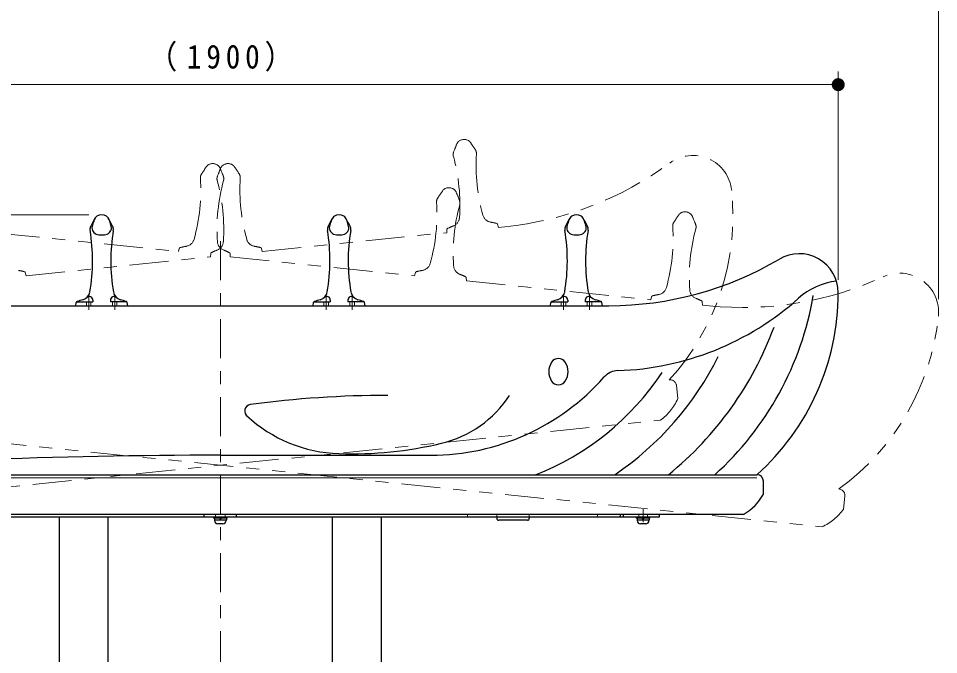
# Model space of a CAD drawing. Units: millimetres on the paper, scale 1:20. Extents: x -385 to 0, y 0 to 267.
# Drawn here: x -316.5 to -245.8, y 127.4 to 176.3 of the extents above; entities that cross this region are included whole.
import ezdxf

# ---------------------------------------------------------------- set-up
doc = ezdxf.new("R2010")
doc.units = ezdxf.units.MM
for name, pattern in [('USER1', [4.5, 2.5, -2]), ('USER2', [6, 3, -1, 1, -1]), ('USER3', [8, 3, -1, 1, -1, 1, -1])]:
    doc.linetypes.add(name, pattern=pattern)
doc.layers.add('LY_1', color=7, linetype='Continuous', lineweight=13)
doc.styles.add('ＭＳ ゴシック', font='')
doc.styles.get('ＭＳ ゴシック').set_extended_font_data('MS Gothic')

# ---------------------------------------------------------------- blocks, each defined once
blk = doc.blocks.new('filled_dot')
at = {"color": 0, "linetype": 'Continuous', "lineweight": -2, "const_width": 1.25}
blk.add_lwpolyline([(-0.625, 0, 1), (0.625, 0, 1)], format="xyb", close=True, dxfattribs=at)

msp = doc.modelspace()

# ---------------------------------------------------------------- linework, layer by layer
at = {"layer": 'LY_1'}
for p, q in [((-245.774, 154.695), (-245.774, 182.193)), ((-253.49, 156.193), (-253.49, 172.193)), ((-348.49, 171.193), (-253.49, 171.193)), ((-311.115, 161.193), (-375.774, 161.193)), ((-342.24, 140.943), (-259.74, 140.943))]:
    msp.add_line(p, q, dxfattribs=at)
at = {"layer": 'LY_1', "linetype": 'USER3'}
for p, q in [((-283.591, 159.808), (-283.576, 160.054)), ((-279.612, 160.215), (-279.677, 160.452)), ((-279.612, 160.215), (-279.115, 160.266)), ((-317.891, 159.757), (-304.212, 158.359)), ((-297.767, 158.359), (-283.591, 159.808)), ((-304.212, 158.359), (-304.148, 158.596)), ((-297.767, 158.359), (-297.832, 158.596)), ((-315.923, 156.502), (-301.747, 157.952)), ((-301.747, 157.952), (-301.731, 158.197)), ((-300.233, 157.952), (-300.249, 158.197)), ((-300.233, 157.952), (-286.057, 156.502)), ((-315.923, 156.502), (-315.988, 156.739)), ((-286.057, 156.502), (-285.992, 156.739)), ((-282.078, 156.095), (-282.093, 156.341)), ((-282.078, 156.095), (-267.902, 154.646)), ((-267.902, 154.646), (-267.837, 154.883)), ((-263.922, 154.239), (-263.938, 154.484)), ((-263.922, 154.239), (-263.425, 154.188)), ((-265.826, 147.049), (-265.928, 148.044)), ((-347.246, 137.191), (-267.163, 145.379)), ((-334.816, 145.379), (-254.734, 137.191)), ((-253.087, 138.555), (-252.985, 139.55))]:
    msp.add_line(p, q, dxfattribs=at)
at = {"layer": 'LY_1', "linetype": 'USER2'}
for p, q in [((-300.99, 159.167), (-300.99, 88.697)), ((-311.115, 153.872), (-311.115, 154.843)), ((-309.115, 153.872), (-309.115, 154.843)), ((-292.865, 153.872), (-292.865, 154.843)), ((-290.865, 153.872), (-290.865, 154.843)), ((-274.615, 153.872), (-274.615, 154.843)), ((-272.615, 153.872), (-272.615, 154.843)), ((-268.49, 137.556), (-268.49, 138.556))]:
    msp.add_line(p, q, dxfattribs=at)
at = {"layer": 'LY_1', "lineweight": 25}
for p, q in [((-312.115, 154.193), (-312.074, 154.436)), ((-312.043, 154.493), (-310.79, 154.493)), ((-310.79, 154.629), (-310.79, 154.493)), ((-309.44, 154.629), (-309.44, 154.493)), ((-308.187, 154.493), (-309.44, 154.493)), ((-308.115, 154.193), (-308.155, 154.436)), ((-293.865, 154.193), (-293.824, 154.436)), ((-293.793, 154.493), (-292.54, 154.493)), ((-292.54, 154.629), (-292.54, 154.493)), ((-291.19, 154.629), (-291.19, 154.493)), ((-289.937, 154.493), (-291.19, 154.493)), ((-289.865, 154.193), (-289.905, 154.436)), ((-275.615, 154.193), (-275.574, 154.436)), ((-275.543, 154.493), (-274.29, 154.493)), ((-274.29, 154.629), (-274.29, 154.493)), ((-272.94, 154.629), (-272.94, 154.493)), ((-271.687, 154.493), (-272.94, 154.493)), ((-271.615, 154.193), (-271.655, 154.436)), ((-328.49, 154.193), (-271.115, 154.193)), ((-300.99, 142.693), (-284.801, 142.693)), ((-342.24, 141.193), (-259.74, 141.193)), ((-259.24, 139.693), (-259.24, 140.693)), ((-341.24, 138.168), (-260.74, 138.168)), ((-302.24, 137.943), (-302.24, 138.168)), ((-299.74, 137.943), (-299.74, 138.168)), ((-270.24, 137.943), (-270.24, 138.168)), ((-269.99, 137.943), (-269.99, 138.168)), ((-267.24, 137.943), (-267.24, 138.168)), ((-334.74, 137.943), (-267.24, 137.943)), ((-313.365, 126.193), (-313.365, 137.943)), ((-309.615, 126.193), (-309.615, 137.943)), ((-301.515, 137.943), (-301.515, 137.843)), ((-300.465, 137.843), (-301.515, 137.843)), ((-301.45, 137.843), (-301.45, 137.718)), ((-301.45, 137.718), (-300.53, 137.718)), ((-301.44, 137.718), (-301.44, 137.668)), ((-300.79, 137.418), (-301.19, 137.418)), ((-300.993, 137.843), (-301.027, 137.718)), ((-300.953, 137.843), (-300.987, 137.718)), ((-300.54, 137.718), (-300.54, 137.668)), ((-300.53, 137.843), (-300.53, 137.718)), ((-300.465, 137.843), (-300.465, 137.943)), ((-292.365, 126.193), (-292.365, 137.943)), ((-288.615, 126.193), (-288.615, 137.943)), ((-279.74, 137.943), (-279.74, 137.843)), ((-277.39, 137.693), (-279.59, 137.693)), ((-277.24, 137.943), (-277.24, 137.843)), ((-269.015, 137.943), (-269.015, 137.843)), ((-267.965, 137.843), (-269.015, 137.843)), ((-268.95, 137.843), (-268.95, 137.718)), ((-268.95, 137.718), (-268.03, 137.718)), ((-268.94, 137.718), (-268.94, 137.668)), ((-268.29, 137.418), (-268.69, 137.418)), ((-268.493, 137.843), (-268.527, 137.718)), ((-268.453, 137.843), (-268.487, 137.718)), ((-268.04, 137.718), (-268.04, 137.668)), ((-268.03, 137.843), (-268.03, 137.718)), ((-267.965, 137.843), (-267.965, 137.943))]:
    msp.add_line(p, q, dxfattribs=at)
at = {"layer": 'LY_1', "linetype": 'USER1'}
for p, q in [((-311.29, 154.193), (-311.29, 154.493)), ((-310.94, 154.193), (-310.94, 154.493)), ((-309.29, 154.193), (-309.29, 154.493)), ((-308.94, 154.193), (-308.94, 154.493)), ((-293.04, 154.193), (-293.04, 154.493)), ((-292.69, 154.193), (-292.69, 154.493)), ((-291.04, 154.193), (-291.04, 154.493)), ((-290.69, 154.193), (-290.69, 154.493)), ((-274.79, 154.193), (-274.79, 154.493)), ((-274.44, 154.193), (-274.44, 154.493)), ((-272.79, 154.193), (-272.79, 154.493)), ((-272.44, 154.193), (-272.44, 154.493)), ((-301.365, 137.943), (-301.365, 138.168)), ((-300.615, 137.943), (-300.615, 138.168)), ((-281.99, 137.943), (-281.99, 138.168)), ((-276.99, 138.168), (-279.99, 138.168)), ((-279.74, 138.168), (-279.74, 137.943)), ((-277.24, 138.168), (-277.24, 137.943)), ((-271.99, 137.943), (-271.99, 138.168)), ((-268.815, 137.943), (-268.815, 138.168)), ((-268.165, 137.943), (-268.165, 138.168))]:
    msp.add_line(p, q, dxfattribs=at)
at = {"layer": 'LY_1', "linetype": 'USER3'}
for centre, radius, start, end in [((-282.246, 166.315), 0.664, 62.83914, 128.83727), ((-262.051, 157.827), 22.547, 156.96096, 158.72451), ((-282.369, 166.467), 0.468, 128.83727, 156.96096), ((-282.157, 166.489), 0.468, 34.71545, 62.83914), ((-300.305, 153.915), 22.547, 32.9519, 34.71545), ((-282.574, 165.818), 0.523, 158.72451, 195.28101), ((-296.812, 161.928), 14.237, 356.15179, 15.28102), ((-281.824, 165.894), 0.523, 356.3954, 32.9519), ((-267.094, 164.967), 14.237, 176.3954, 195.52462), ((-264.667, 162.748), 3, 5.83821, 126.4313), ((-283.519, 152.059), 22.547, 145.28455, 147.0481), ((-301.668, 164.632), 0.468, 117.16086, 145.28455), ((-301.578, 164.458), 0.664, 51.16273, 117.16086), ((-301.456, 164.611), 0.468, 23.03904, 51.16273), ((-300.524, 164.611), 0.468, 128.83727, 156.96096), ((-300.402, 164.458), 0.664, 62.83914, 128.83727), ((-300.312, 164.632), 0.468, 34.71545, 62.83914), ((-318.46, 152.059), 22.547, 32.9519, 34.71545), ((-281.733, 185.869), 25.736, 275.83821, 306.4313), ((-302, 164.038), 0.523, 147.0481, 183.6046), ((-300.729, 163.961), 0.523, 158.72451, 195.28101), ((-280.207, 155.97), 22.547, 156.96096, 158.72451), ((-321.773, 155.97), 22.547, 21.27549, 23.03904), ((-301.25, 163.961), 0.523, 344.71898, 21.27549), ((-299.98, 164.038), 0.523, 356.3954, 32.9519), ((-316.731, 163.11), 14.237, 344.47538, 3.6046), ((-287.012, 160.071), 14.237, 164.71899, 183.84821), ((-314.968, 160.071), 14.237, 356.15179, 15.28102), ((-285.249, 163.11), 14.237, 176.3954, 195.52462), ((-265.364, 150.202), 22.547, 145.28455, 147.0481), ((-283.512, 162.776), 0.468, 117.16086, 145.28455), ((-283.423, 162.602), 0.664, 51.16273, 117.16086), ((-283.3, 162.754), 0.468, 23.03904, 51.16273), ((-303.618, 154.114), 22.547, 21.27549, 23.03904), ((-280.39, 161.141), 18.805, 317.72351, 5.8382), ((-298.575, 161.254), 14.237, 344.47538, 3.6046), ((-283.845, 162.182), 0.523, 147.0481, 183.6046), ((-283.095, 162.105), 0.523, 344.71898, 21.27549), ((-268.857, 158.215), 14.237, 164.71899, 183.84821), ((-265.357, 160.92), 0.468, 117.16086, 145.28455), ((-265.268, 160.746), 0.664, 51.16273, 117.16086), ((-283.356, 161.023), 0.75, 290.80952, 355.68261), ((-280.088, 161.357), 0.75, 195.99381, 260.86689), ((-281.097, 155.08), 5.607, 76.08832, 80.86689), ((-265.689, 160.325), 0.523, 147.0481, 183.6046), ((-247.209, 148.346), 22.547, 145.28455, 147.0481), ((-265.145, 160.898), 0.468, 23.03904, 51.16273), ((-285.462, 152.257), 22.547, 21.27549, 23.03904), ((-283.476, 160.047), 0.1, 115.58809, 176.37588), ((-281.097, 155.08), 5.607, 110.80952, 115.58809), ((-279.773, 160.426), 0.1, 15.30053, 76.08832), ((-280.42, 159.397), 14.237, 344.47538, 3.6046), ((-250.702, 156.359), 14.237, 164.71899, 183.84821), ((-264.94, 160.249), 0.523, 344.71898, 21.27549), ((-303.736, 159.5), 0.75, 279.13311, 344.00619), ((-298.244, 159.5), 0.75, 195.99381, 260.86689), ((-304.051, 158.569), 0.1, 103.91168, 164.69947), ((-302.727, 153.224), 5.607, 99.13311, 103.91168), ((-301.511, 159.166), 0.75, 290.80952, 355.68261), ((-300.469, 159.166), 0.75, 184.3174, 249.19048), ((-299.253, 153.224), 5.607, 76.08832, 80.86689), ((-297.929, 158.569), 0.1, 15.30053, 76.08832), ((-301.631, 158.191), 0.1, 115.58809, 176.37588), ((-299.253, 153.224), 5.607, 110.80952, 115.58809), ((-302.727, 153.224), 5.607, 64.41191, 69.19048), ((-300.348, 158.191), 0.1, 3.62412, 64.41191), ((-285.581, 157.644), 0.75, 279.13311, 344.00619), ((-282.313, 157.31), 0.75, 184.3174, 249.19048), ((-317.408, 151.367), 5.607, 76.08832, 80.86689), ((-316.084, 156.713), 0.1, 15.30053, 76.08832), ((-285.896, 156.713), 0.1, 103.91168, 164.69947), ((-284.572, 151.367), 5.607, 99.13311, 103.91168), ((-284.572, 151.367), 5.607, 64.41191, 69.19048), ((-282.193, 156.334), 0.1, 3.62412, 64.41191), ((-260.807, 179.791), 25.736, 264.16179, 294.75489), ((-248.774, 153.695), 3, 354.16179, 114.75489), ((-267.74, 154.857), 0.1, 103.91168, 164.69947), ((-266.416, 149.511), 5.607, 99.13311, 103.91168), ((-267.425, 155.788), 0.75, 279.13311, 344.00619), ((-264.158, 155.454), 0.75, 184.3174, 249.19048), ((-266.416, 149.511), 5.607, 64.41191, 69.19048), ((-264.038, 154.478), 0.1, 3.62412, 64.41191), ((-264.497, 155.303), 18.805, 306.0471, 354.16179), ((-266.425, 147.993), 0.5, 5.83821, 95.83821), ((-269.503, 148.624), 4, 305.80306, 336.82036), ((-253.482, 139.601), 0.5, 354.16179, 84.16179), ((-256.369, 140.842), 4, 294.12665, 325.14395)]:
    msp.add_arc(centre, radius, start, end, dxfattribs=at)
at = {"layer": 'LY_1', "lineweight": 25}
for centre, radius, start, end in [((-290.888, 150.031), 22.547, 151.12276, 152.8863), ((-312.535, 161.201), 1.9, 334.70669, 347.61753), ((-310.221, 160.693), 0.468, 122.99907, 167.61753), ((-310.115, 160.529), 0.664, 57.00093, 122.99907), ((-310.008, 160.693), 0.468, 12.38247, 57.00093), ((-329.341, 150.031), 22.547, 27.1137, 28.87724), ((-307.695, 161.201), 1.9, 192.38247, 205.29331), ((-272.638, 150.031), 22.547, 151.12276, 152.8863), ((-294.285, 161.201), 1.9, 334.70669, 347.61753), ((-291.971, 160.693), 0.468, 122.99907, 167.61753), ((-291.865, 160.529), 0.664, 57.00093, 122.99907), ((-291.758, 160.693), 0.468, 12.38247, 57.00093), ((-311.091, 150.031), 22.547, 27.1137, 28.87724), ((-289.445, 161.201), 1.9, 192.38247, 205.29331), ((-254.388, 150.031), 22.547, 151.12276, 152.8863), ((-276.035, 161.201), 1.9, 334.70669, 347.61753), ((-273.721, 160.693), 0.468, 122.99907, 167.61753), ((-273.615, 160.529), 0.664, 57.00093, 122.99907), ((-273.508, 160.693), 0.468, 12.38247, 57.00093), ((-292.841, 150.031), 22.547, 27.1137, 28.87724), ((-271.195, 161.201), 1.9, 192.38247, 205.29331), ((-325.052, 157.647), 14.237, 350.31358, 9.44281), ((-310.492, 160.068), 0.523, 152.8863, 189.44281), ((-310.365, 160.176), 0.5, 154.70669, 250.52878), ((-309.865, 160.176), 0.5, 289.47122, 25.29331), ((-295.178, 157.647), 14.237, 170.55719, 189.68642), ((-309.738, 160.068), 0.523, 350.55719, 27.1137), ((-306.802, 157.647), 14.237, 350.31358, 9.44281), ((-292.242, 160.068), 0.523, 152.8863, 189.44281), ((-292.115, 160.176), 0.5, 154.70669, 250.52878), ((-291.615, 160.176), 0.5, 289.47122, 25.29331), ((-276.928, 157.647), 14.237, 170.55719, 189.68642), ((-291.488, 160.068), 0.523, 350.55719, 27.1137), ((-288.552, 157.647), 14.237, 350.31358, 9.44281), ((-273.992, 160.068), 0.523, 152.8863, 189.44281), ((-273.865, 160.176), 0.5, 154.70669, 250.52878), ((-273.365, 160.176), 0.5, 289.47122, 25.29331), ((-258.678, 157.647), 14.237, 170.55719, 189.68642), ((-273.238, 160.068), 0.523, 350.55719, 27.1137), ((-310.115, 160.883), 1.25, 250.52878, 289.47122), ((-291.865, 160.883), 1.25, 250.52878, 289.47122), ((-273.615, 160.883), 1.25, 250.52878, 289.47122), ((-271.115, 179.93), 25.736, 270, 300.5931), ((-256.49, 155.193), 3, 0, 120.5931), ((-253.017, 150.841), 5.275, 96.61462, 131.88571), ((-311.757, 155.378), 0.75, 284.97132, 349.8444), ((-308.473, 155.378), 0.75, 190.1556, 255.02868), ((-293.507, 155.378), 0.75, 284.97132, 349.8444), ((-290.223, 155.378), 0.75, 190.1556, 255.02868), ((-275.257, 155.378), 0.75, 284.97132, 349.8444), ((-271.973, 155.378), 0.75, 190.1556, 255.02868), ((-279.058, 158.998), 23.99, 312.08443, 350.34465), ((-272.295, 155.193), 18.805, 311.8853, 0), ((-311.976, 154.42), 0.1, 109.74989, 170.53768), ((-310.115, 149.236), 5.607, 104.97132, 109.74989), ((-311.062, 154.629), 0.272, 0, 132.90123), ((-309.168, 154.629), 0.272, 47.09877, 180), ((-310.115, 149.236), 5.607, 70.25011, 75.02868), ((-308.254, 154.42), 0.1, 9.46232, 70.25011), ((-293.726, 154.42), 0.1, 109.74989, 170.53768), ((-291.865, 149.236), 5.607, 104.97132, 109.74989), ((-292.812, 154.629), 0.272, 0, 132.90123), ((-290.918, 154.629), 0.272, 47.09877, 180), ((-291.865, 149.236), 5.607, 70.25011, 75.02868), ((-290.004, 154.42), 0.1, 9.46232, 70.25011), ((-275.476, 154.42), 0.1, 109.74989, 170.53768), ((-273.615, 149.236), 5.607, 104.97132, 109.74989), ((-274.562, 154.629), 0.272, 0, 132.90123), ((-272.668, 154.629), 0.272, 47.09877, 180), ((-273.615, 149.236), 5.607, 70.25011, 75.02868), ((-271.754, 154.42), 0.1, 9.46232, 70.25011), ((-271.105, 171.011), 21.817, 271.79249, 311.8857), ((-283.116, 161.635), 26.311, 309.02023, 339.7815), ((-275, 149.5), 0.629, 33.48829, 146.51171), ((-284.022, 160.909), 23.811, 304.11118, 333.52314), ((-274.422, 149.118), 1.322, 146.51171, 213.48829), ((-275.578, 149.118), 1.322, 326.51171, 33.48829), ((-284.801, 160.43), 17.736, 270, 318.58524), ((-284.365, 160.565), 20.811, 291.4319, 326.40503), ((-270.375, 147.705), 1.5, 91.79249, 138.58524), ((-275, 148.735), 0.629, 213.48829, 326.51171), ((-288.121, 67.497), 79.797, 90, 97.60755), ((-286.006, 152.045), 8.669, 283.47998, 326.77241), ((-298.619, 146.097), 0.5, 97.60755, 237.66927), ((-291.515, 153.755), 10.946, 227.15075, 268.09012), ((-290.892, 172.428), 29.629, 268.09012, 283.47998), ((-300.99, -326.807), 469.5, 90, 94.58122), ((-259.74, 140.693), 0.5, 0, 90), ((-262.738, 141.634), 4, 299.96486, 330.98216), ((-301.19, 137.668), 0.25, 180, 270), ((-300.79, 137.668), 0.25, 270, 0), ((-279.59, 137.843), 0.15, 180, 270), ((-277.39, 137.843), 0.15, 270, 0), ((-268.69, 137.668), 0.25, 180, 270), ((-268.29, 137.668), 0.25, 270, 0)]:
    msp.add_arc(centre, radius, start, end, dxfattribs=at)

# ---------------------------------------------------------------- block references
at = {"layer": 'LY_1', "xscale": 0.4, "yscale": 0.4, "rotation": 180}
msp.add_blockref('filled_dot', (-253.49, 171.193), dxfattribs=at)

# ---------------------------------------------------------------- texts
at = {"layer": 'LY_1', "insert": (-300.58, 172.193), "char_height": 1.833, "attachment_point": 8, "style": 'ＭＳ ゴシック'}
msp.add_mtext('\\T1.33;\\W0.9;（1900）', dxfattribs=at)

doc.saveas('drawing.dxf')
